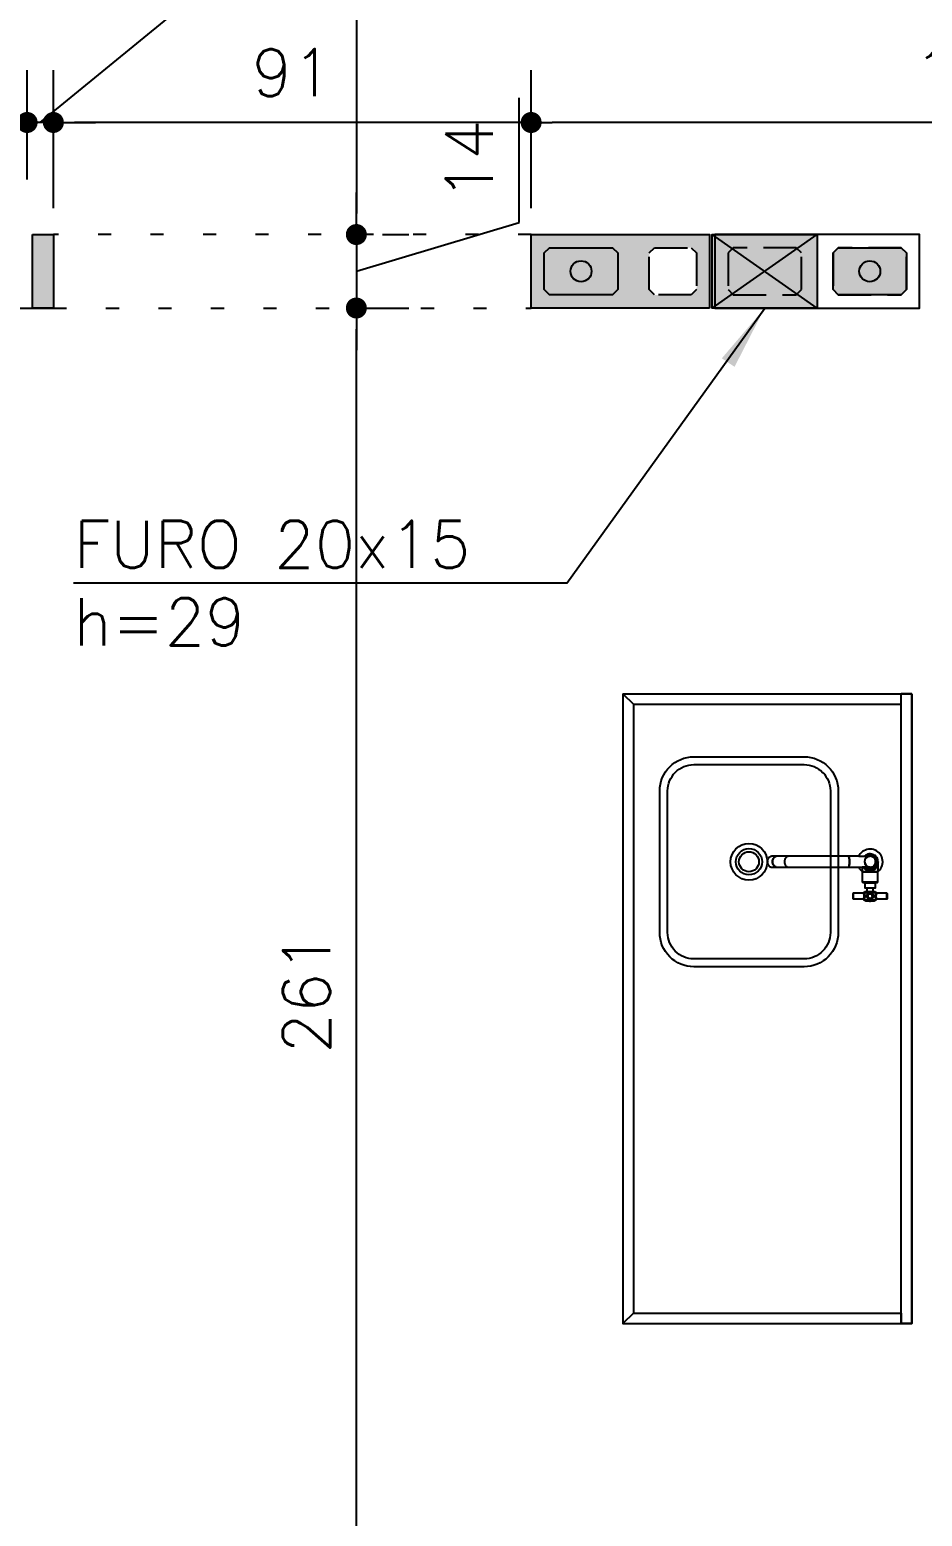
# Model space of a CAD drawing. Extents: x -14651 to 3496, y -4567 to 1191.
# Drawn here: x 684 to 854, y 91.2 to 374.4 of the extents above; entities that cross this region are included whole.
import ezdxf

# ---------------------------------------------------------------- set-up
doc = ezdxf.new("R2010")
doc.units = 0
doc.header["$LTSCALE"] = 25
doc.linetypes.add('DASHED2', pattern=[0.375, 0.25, -0.125])
doc.linetypes.add('ESTILO_TQS_0002', pattern=[0.4, 0.1, -0.3])
for name, color, linetype in [('213', 252, 'Continuous'), ('241', 2, 'Continuous'), ('248', 100, 'Continuous'), ('253', 251, 'Continuous'), ('ALVENARIA NÃO ESTRUTURAL', 242, 'Continuous'), ('Arranque', 14, 'Continuous'), ('COTA', 1, 'Continuous'), ('FERRO', 5, 'Continuous'), ('H2', 252, 'Continuous'), ('Linha_fina', 1, 'Continuous'), ('Pena_2', 2, 'Continuous'), ('PORTA', 3, 'ESTILO_TQS_0002'), ('PROJ', 252, 'Continuous'), ('T1', 2, 'Continuous'), ('VIGA', 3, 'Continuous')]:
    doc.layers.add(name, color=color, linetype=linetype)
doc.styles.add('COTA', font='romans.shx')
doc.styles.add('Texto1', font='romans.shx', dxfattribs={"height": 9})
doc.dimstyles.new('forma', dxfattribs={"dimscale": 5, "dimtxt": 1.8, "dimasz": 0.8, "dimexe": 2, "dimexo": 1, "dimgap": 1, "dimtad": 1, "dimdec": 1, "dimzin": 9, "dimtxsty": 'COTA', "dimblk1": 'DOT', "dimblk2": 'DOT', "dimsah": 1, "dimcen": 0, "dimdle": 1, "dimclrd": 256, "dimclre": 256, "dimclrt": 2, "dimadec": 0, "dimazin": 0, "dimtfac": 1, "dimtdec": 0, "dimtmove": 0, "dimatfit": 3, "dimfxl": 1, "dimtolj": 1, "dimtzin": 0, "dimarcsym": 0})

# ---------------------------------------------------------------- blocks, each defined once
blk = doc.blocks.new('P0515')
at = {"layer": '253'}
blk.add_hatch(color=210, dxfattribs=at).paths.add_polyline_path([(-2, -7), (2, -7), (2, 7), (-2, 7)])
blk.add_lwpolyline([(-2, -7), (2, -7), (2, 7), (-2, 7), (-2, -7)])
blk = doc.blocks.new('P3515')
at = {"layer": '248'}
h = blk.add_hatch(color=100, dxfattribs=at)
h.paths.add_polyline_path([(17, 7), (-17, 7), (-17, -7), (17, -7)])
h.paths.add_polyline_path([(-5.5, -3.5), (-6.5, -4.5), (-13.5, -4.5), (-14.5, -3.5), (-14.5, 3.5), (-13.5, 4.5), (-6.5, 4.5), (-5.5, 3.5)], flags=16)
h.paths.add_polyline_path([(0.5, 3.5), (1.5, 4.5), (13.5, 4.5), (14.5, 3.5), (14.5, -3.5), (13.5, -4.5), (1.5, -4.5), (0.5, -3.5)], flags=16)
blk.add_lwpolyline([(-17, -7), (17, -7), (17, 7), (-17, 7), (-17, -7)])
at = {"color": 1, "linetype": 'DASHED2'}
for points in [[(-14.5, -3.5), (-13.5, -4.5), (-6.5, -4.5), (-5.5, -3.5), (-5.5, 3.5), (-6.5, 4.5), (-13.5, 4.5), (-14.5, 3.5), (-14.5, -3.5)], [(0.5, -3.5), (1.5, -4.5), (13.5, -4.5), (14.5, -3.5), (14.5, 3.5), (13.5, 4.5), (1.5, 4.5), (0.5, 3.5), (0.5, -3.5)]]:
    blk.add_lwpolyline(points, dxfattribs=at)
blk = doc.blocks.new('P4015', base_point=(5842102.11612, -8124149.02973))
blk.add_lwpolyline([(5842082.61612, -8124156.02973), (5842121.61612, -8124156.02973), (5842121.61612, -8124142.02973), (5842082.61612, -8124142.02973), (5842082.61612, -8124156.02973)])
at = {"color": 1, "linetype": 'DASHED2'}
for points in [[(5842085.11612, -8124152.52973), (5842086.11612, -8124153.52973), (5842098.11612, -8124153.52973), (5842099.11612, -8124152.52973), (5842099.11612, -8124145.52973), (5842098.11612, -8124144.52973), (5842086.11612, -8124144.52973), (5842085.11612, -8124145.52973), (5842085.11612, -8124152.52973)], [(5842105.11612, -8124152.52973), (5842106.11612, -8124153.52973), (5842118.11612, -8124153.52973), (5842119.11612, -8124152.52973), (5842119.11612, -8124145.52973), (5842118.11612, -8124144.52973), (5842106.11612, -8124144.52973), (5842105.11612, -8124145.52973), (5842105.11612, -8124152.52973)]]:
    blk.add_lwpolyline(points, dxfattribs=at)
blk = doc.blocks.new('GR-1409')
at = {"layer": '213'}
h = blk.add_hatch(color=256, dxfattribs=at)
h.paths.add_polyline_path([(-6, 4.5), (-7, 3.5), (-7, -3.5), (-6, -4.5), (6, -4.5), (7, -3.5), (7, 3.5), (6, 4.5)])
h.paths.add_polyline_path([(-2, 0, 1), (2, 0, 1)], flags=16)
at = {"layer": 'Arranque'}
blk.add_hatch(color=256, dxfattribs=at).paths.add_polyline_path([(-2, 0, 1), (2, 0, 1)])
at = {"layer": '213'}
blk.add_lwpolyline([(-7, 3.5), (-6, 4.5), (6, 4.5), (7, 3.5), (7, -3.5), (6, -4.5), (-6, -4.5), (-7, -3.5), (-7, 3.5)], dxfattribs=at)
at = {"layer": 'FERRO', "linetype": 'Continuous'}
blk.add_circle((0, 0), 2, dxfattribs=at)
blk = doc.blocks.new('A$C8e916747')
at = {"layer": 'ALVENARIA NÃO ESTRUTURAL'}
blk.add_line((834.31, -868.15), (853.31, -868.15), dxfattribs=at)
at = {"layer": 'PROJ'}
for p, q in [((1008.81, -972.6), (1008.85, -972.6)), ((1008.85, -972.6), (1008.88, -972.6)), ((1010.39, -973.7), (1010.39, -973.7)), ((1010.39, -975.5), (1010.39, -973.7)), ((1007.38, -974.7), (1007.38, -975.5)), ((1007.38, -975.5), (1010.39, -975.5)), ((1007.68, -975.5), (1007.68, -975.6)), ((1008.86, -974.7), (1008.81, -974.69)), ((1008.88, -974.7), (1008.86, -974.7)), ((1010.09, -975.6), (1010.09, -975.5)), ((1005.68, -979.64), (1005.68, -980.74)), ((1007.4, -977.5), (1010.36, -977.5)), ((1008.65, -979.59), (1007.73, -979.59)), ((1009.89, -977.7), (1007.88, -977.7)), ((1008.52, -977.65), (1008.81, -977.65)), ((1010.04, -979.59), (1009.11, -979.59)), ((1012.09, -980.74), (1012.09, -979.64)), ((1007.71, -980.89), (1010.06, -980.89)), ((1008.03, -981.09), (1009.73, -981.09))]:
    blk.add_line(p, q, dxfattribs=at)
for points in [[(961.81, -941.65), (963.81, -943.65), (963.81, -1059.65), (961.81, -1061.65)], [(961.81, -941.65), (961.81, -1061.65), (1016.81, -1061.65), (1016.81, -941.65)], [(961.81, -941.65), (1016.81, -941.65)], [(963.81, -943.65), (1014.81, -943.65), (1014.81, -941.65)], [(1016.81, -941.65), (1016.81, -1061.65), (1014.81, -1061.65), (1014.81, -941.65)], [(1016.81, -941.65), (1014.81, -941.65)], [(990.9, -974.63), (990.76, -974.56), (990.63, -974.45), (990.52, -974.32), (990.43, -974.17), (990.36, -974.01), (990.32, -973.83), (990.3, -973.65), (990.32, -973.46), (990.36, -973.29), (990.43, -973.12), (990.52, -972.97), (990.63, -972.84), (990.76, -972.74), (990.9, -972.66), (990.91, -972.66)], [(1006.72, -974.7), (1008.81, -974.7), (1008.89, -974.7), (1008.96, -974.69), (1009.02, -974.68), (1009.07, -974.68), (1009.09, -974.67), (1009.11, -974.67), (1009.13, -974.66), (1009.15, -974.66), (1009.16, -974.66), (1009.18, -974.65), (1009.19, -974.65), (1009.21, -974.64), (1009.23, -974.64), (1009.25, -974.63), (1009.27, -974.62), (1009.28, -974.62), (1009.3, -974.61), (1009.32, -974.6), (1009.35, -974.59), (1009.38, -974.57), (1009.41, -974.55), (1009.44, -974.53), (1009.48, -974.51), (1009.53, -974.47), (1009.58, -974.42), (1009.63, -974.38), (1009.68, -974.32), (1009.73, -974.26), (1009.77, -974.2), (1009.81, -974.14), (1009.84, -974.07), (1009.87, -974), (1009.89, -973.92), (1009.91, -973.85), (1009.92, -973.77), (1009.93, -973.7), (1009.93, -973.62), (1009.92, -973.54), (1009.91, -973.47), (1009.9, -973.39), (1009.88, -973.32), (1009.85, -973.25), (1009.82, -973.18), (1009.78, -973.11), (1009.74, -973.05), (1009.7, -972.99), (1009.65, -972.93), (1009.61, -972.89), (1009.57, -972.86), (1009.55, -972.84), (1009.54, -972.83), (1009.52, -972.81), (1009.5, -972.8), (1009.48, -972.79), (1009.46, -972.77), (1009.44, -972.76), (1009.41, -972.75), (1009.39, -972.73), (1009.36, -972.72), (1009.33, -972.7), (1009.29, -972.69), (1009.21, -972.66), (1009.12, -972.63), (1009.02, -972.61), (1008.92, -972.6), (1008.81, -972.6)], [(1006.72, -972.6), (1008.85, -972.6)], [(1007.47, -975.6), (1010.29, -975.6)], [(1007.78, -977.6), (1009.99, -977.6)], [(1008.27, -978.61), (1009.49, -978.61)], [(1009.49, -979.39), (1008.27, -979.39)], [(1009.73, -980.99), (1008.03, -980.99)], [(963.81, -1059.65), (1014.81, -1059.65), (1014.81, -1061.65)]]:
    blk.add_lwpolyline(points, dxfattribs=at)
for points in [[(975.31, -953.65), (996.31, -953.65, -0.414214), (1002.81, -960.15), (1002.81, -987.15, -0.414214), (996.31, -993.65), (975.31, -993.65, -0.414214), (968.81, -987.15), (968.81, -960.15, -0.414214)], [(975.31, -955.15), (996.31, -955.15, -0.414214), (1001.31, -960.15), (1001.31, -987.15, -0.414214), (996.31, -992.15), (975.31, -992.15, -0.414214), (970.31, -987.15), (970.31, -960.15, -0.414214)], [(1010.09, -975.6), (1010.09, -975.5), (1010.39, -975.5), (1010.39, -973.68), (1010.39, -973.7), (1010.38, -973.7), (1010.38, -973.53), (1010.34, -973.28), (1010.26, -973.05), (1010.15, -972.84), (1010, -972.64), (1009.82, -972.47), (1009.67, -972.37), (1009.45, -972.26), (1009.22, -972.18), (1008.98, -972.15), (1008.88, -972.14), (1008.64, -972.16), (1008.4, -972.22), (1008.18, -972.32), (1008.09, -972.37), (1007.9, -972.51), (1007.81, -972.6), (1008.83, -972.6), (1008.84, -972.6, 0.956818), (1008.83, -974.7), (1008.82, -974.69, 0.005512), (1008.85, -974.7), (1008.81, -974.7), (1007.38, -974.7), (1007.38, -975.5), (1007.68, -975.5), (1007.68, -975.6)], [(1010.06, -979.56, -0.023181), (1010.04, -979.59), (1009.11, -979.59), (1009.06, -979.57), (1008.99, -979.56), (1008.9, -979.55), (1008.81, -979.56), (1008.72, -979.57), (1008.65, -979.59), (1007.73, -979.59, -0.022959), (1007.71, -979.56, -0.366689), (1007.91, -979.39), (1008.27, -979.39), (1009.49, -979.39), (1009.86, -979.39, -0.366483)], [(1009.48, -980.26), (1009.48, -980.17), (1009.48, -980.1), (1009.46, -980.02), (1009.45, -979.97), (1009.43, -979.92), (1009.4, -979.87), (1009.38, -979.82), (1009.35, -979.77), (1009.31, -979.74), (1009.26, -979.68), (1009.19, -979.63), (1009.15, -979.6), (1009.11, -979.59), (1009.1, -979.63), (1009.09, -979.68, 0.192103), (1008.68, -979.68), (1008.67, -979.64), (1008.65, -979.59), (1008.6, -979.61), (1008.56, -979.64), (1008.52, -979.67), (1008.48, -979.71), (1008.44, -979.75), (1008.4, -979.8), (1008.35, -979.89), (1008.32, -979.97), (1008.3, -980.04), (1008.29, -980.09), (1008.28, -980.14), (1008.28, -980.19), (1008.29, -980.26), (1008.3, -980.34), (1008.32, -980.41), (1008.34, -980.46), (1008.36, -980.51), (1008.39, -980.56), (1008.42, -980.6), (1008.47, -980.66), (1008.54, -980.73), (1008.62, -980.78), (1008.71, -980.81), (1008.79, -980.83), (1008.85, -980.84), (1008.91, -980.84), (1008.97, -980.83), (1009.02, -980.82), (1009.08, -980.81), (1009.15, -980.78), (1009.21, -980.74), (1009.25, -980.71), (1009.29, -980.67), (1009.32, -980.63), (1009.35, -980.6), (1009.39, -980.53), (1009.43, -980.45), (1009.46, -980.36)], [(1008.66, -979.69), (1008.67, -979.68, 0.017847), (1008.63, -979.7), (1008.64, -979.7, 0.017789), (1008.6, -979.72), (1008.61, -979.71, 0.021587), (1008.57, -979.74), (1008.58, -979.73, 0.027178), (1008.53, -979.77), (1008.54, -979.76, 0.016694), (1008.51, -979.78), (1008.51, -979.78, 0.029524), (1008.47, -979.83), (1008.47, -979.82, 0.024437), (1008.44, -979.86), (1008.45, -979.85, 0.02481), (1008.42, -979.9), (1008.42, -979.89, 0.023752), (1008.39, -979.93), (1008.4, -979.93, 0.022023), (1008.38, -979.97), (1008.38, -979.96, 0.022441), (1008.36, -980.01), (1008.37, -980, 0.022868), (1008.35, -980.04), (1008.35, -980.04, 0.020181), (1008.34, -980.08), (1008.34, -980.07, 0.015814), (1008.34, -980.11), (1008.34, -980.1, 0.015915), (1008.33, -980.13), (1008.34, -980.13, 0.025741), (1008.33, -980.18), (1008.33, -980.18, 0.018498), (1008.33, -980.22), (1008.33, -980.21, 0.017313), (1008.34, -980.25), (1008.33, -980.24, 0.018157), (1008.34, -980.28), (1008.34, -980.27, 0.018149), (1008.35, -980.31), (1008.34, -980.31, 0.018439), (1008.35, -980.35), (1008.35, -980.34, 0.018647), (1008.36, -980.38), (1008.36, -980.37, 0.018581), (1008.38, -980.41), (1008.37, -980.4, 0.021766), (1008.39, -980.44), (1008.39, -980.43, 0.026407), (1008.42, -980.48), (1008.41, -980.47, 0.026609), (1008.44, -980.52), (1008.44, -980.51, 0.026914), (1008.47, -980.56), (1008.47, -980.55, 0.025672), (1008.5, -980.59), (1008.5, -980.58, 0.023779), (1008.54, -980.62), (1008.53, -980.61, 0.024124), (1008.57, -980.64), (1008.56, -980.64, 0.024539), (1008.61, -980.67), (1008.6, -980.66, 0.024082), (1008.64, -980.69), (1008.63, -980.68, 0.023177), (1008.68, -980.7), (1008.67, -980.7, 0.023669), (1008.72, -980.72), (1008.71, -980.71, 0.024126), (1008.76, -980.73), (1008.75, -980.73, 0.020906), (1008.8, -980.73), (1008.79, -980.73, 0.015716), (1008.82, -980.74), (1008.82, -980.74, 0.01579), (1008.85, -980.74), (1008.84, -980.74, 0.016075), (1008.88, -980.74), (1008.87, -980.74, 0.016281), (1008.91, -980.74), (1008.9, -980.74, 0.016316), (1008.94, -980.74), (1008.93, -980.74, 0.01533), (1008.96, -980.74), (1008.96, -980.74, 0.013711), (1008.99, -980.73), (1008.98, -980.73, 0.013749), (1009.01, -980.73), (1009.01, -980.73, 0.013768), (1009.03, -980.72), (1009.03, -980.72, 0.015624), (1009.06, -980.71), (1009.05, -980.71, 0.018303), (1009.09, -980.7), (1009.08, -980.7, 0.018249), (1009.12, -980.69), (1009.11, -980.69, 0.018455), (1009.15, -980.67), (1009.14, -980.68, 0.018647), (1009.18, -980.66), (1009.17, -980.66, 0.018591), (1009.21, -980.64), (1009.2, -980.64, 0.021186), (1009.24, -980.61), (1009.23, -980.62, 0.025016), (1009.27, -980.58), (1009.26, -980.59, 0.025258), (1009.3, -980.55), (1009.29, -980.56, 0.025603), (1009.33, -980.52), (1009.32, -980.53, 0.024312), (1009.35, -980.48), (1009.35, -980.49, 0.022281), (1009.37, -980.45), (1009.37, -980.46, 0.022662), (1009.39, -980.41), (1009.38, -980.42, 0.023081), (1009.4, -980.37), (1009.4, -980.38, 0.023127), (1009.41, -980.33), (1009.41, -980.34, 0.022918), (1009.42, -980.3), (1009.42, -980.31, 0.020264), (1009.43, -980.26), (1009.43, -980.27, 0.015918), (1009.43, -980.23), (1009.43, -980.24, 0.015999), (1009.43, -980.21), (1009.43, -980.21, 0.556946)], [(1009.33, -980.19, 1), (1008.43, -980.19, 1)]]:
    blk.add_lwpolyline(points, format="xyb", close=True, dxfattribs=at)
for points in [[(1004.81, -974.6), (1004.84, -974.54), (1004.87, -974.47), (1004.89, -974.39), (1004.9, -974.34), (1004.91, -974.28), (1004.92, -974.21), (1004.93, -974.14), (1004.94, -974.07), (1004.95, -973.99), (1004.95, -973.91), (1004.96, -973.82), (1004.96, -973.73), (1004.96, -973.65), (1004.96, -973.56), (1004.96, -973.47), (1004.95, -973.39), (1004.95, -973.31), (1004.94, -973.23), (1004.93, -973.15), (1004.92, -973.08), (1004.91, -973.02), (1004.9, -972.96), (1004.89, -972.9), (1004.87, -972.83), (1004.84, -972.75), (1004.81, -972.69), (1004.78, -972.65), (1004.75, -972.61), (1004.73, -972.6), (1004.75, -972.61), (1004.76, -972.62), (1004.78, -972.64), (1004.79, -972.66), (1004.8, -972.68), (1004.82, -972.7), (1004.83, -972.73), (1004.85, -972.77), (1004.86, -972.81), (1004.87, -972.85), (1004.89, -972.9), (1004.9, -972.96), (1004.91, -973.02), (1004.92, -973.08), (1004.93, -973.15), (1004.94, -973.23), (1004.95, -973.31), (1004.95, -973.39), (1004.96, -973.47), (1004.96, -973.56), (1004.96, -973.65), (1004.96, -973.73), (1004.96, -973.82), (1004.95, -973.91), (1004.95, -973.99), (1004.94, -974.07), (1004.93, -974.14), (1004.92, -974.21), (1004.91, -974.28), (1004.9, -974.34), (1004.89, -974.39), (1004.87, -974.44), (1004.86, -974.49), (1004.85, -974.53), (1004.83, -974.56), (1004.82, -974.59), (1004.8, -974.62), (1004.79, -974.64), (1004.78, -974.65), (1004.76, -974.67), (1004.73, -974.69), (1004.72, -974.7), (1004.75, -974.69), (1004.78, -974.65)], [(1007.65, -979.72), (1007.67, -979.75), (1007.68, -979.78), (1007.69, -979.8), (1007.71, -979.84), (1007.72, -979.88), (1007.74, -979.92), (1007.75, -979.96), (1007.76, -979.99), (1007.77, -980.02), (1007.77, -980.05), (1007.78, -980.08), (1007.78, -980.11), (1007.78, -980.14), (1007.78, -980.17), (1007.78, -980.2), (1007.78, -980.23), (1007.78, -980.26), (1007.78, -980.29), (1007.77, -980.31), (1007.77, -980.35), (1007.76, -980.39), (1007.75, -980.43), (1007.74, -980.46), (1007.72, -980.5), (1007.71, -980.53), (1007.7, -980.57), (1007.68, -980.6), (1007.68, -980.6), (1007.67, -980.63), (1007.65, -980.66), (1007.65, -980.67), (1007.64, -980.69), (1007.62, -980.71), (1007.61, -980.73), (1007.63, -980.7), (1007.65, -980.66), (1007.68, -980.61), (1007.71, -980.55), (1007.73, -980.48), (1007.75, -980.41), (1007.77, -980.34), (1007.78, -980.27), (1007.78, -980.22), (1007.78, -980.16), (1007.78, -980.1), (1007.77, -980.03), (1007.75, -979.97), (1007.73, -979.9), (1007.7, -979.82), (1007.67, -979.76), (1007.65, -979.71), (1007.64, -979.69), (1007.64, -979.7)], [(1007.86, -980.36), (1007.87, -980.29), (1007.87, -980.24), (1007.87, -980.19), (1007.87, -980.12), (1007.86, -980.04), (1007.85, -979.97), (1007.84, -979.92), (1007.83, -979.87), (1007.81, -979.8), (1007.78, -979.72), (1007.76, -979.65), (1007.73, -979.59), (1007.72, -979.61), (1007.73, -979.59), (1007.73, -979.6), (1007.74, -979.61), (1007.75, -979.64), (1007.76, -979.67), (1007.77, -979.7), (1007.79, -979.73), (1007.8, -979.77), (1007.81, -979.82), (1007.83, -979.87), (1007.84, -979.92), (1007.85, -979.97), (1007.86, -980.02), (1007.86, -980.06), (1007.87, -980.1), (1007.87, -980.14), (1007.87, -980.19), (1007.87, -980.24), (1007.87, -980.29), (1007.86, -980.34), (1007.85, -980.38), (1007.85, -980.43), (1007.84, -980.47), (1007.83, -980.51), (1007.82, -980.55), (1007.8, -980.59), (1007.79, -980.63), (1007.78, -980.67), (1007.76, -980.71), (1007.75, -980.74), (1007.74, -980.76), (1007.74, -980.78), (1007.72, -980.81), (1007.71, -980.82), (1007.73, -980.79), (1007.75, -980.75), (1007.77, -980.69), (1007.8, -980.61), (1007.82, -980.53), (1007.84, -980.45)], [(1010.13, -980.69), (1010.12, -980.68), (1010.11, -980.66), (1010.1, -980.63), (1010.09, -980.6), (1010.07, -980.57), (1010.06, -980.54), (1010.04, -980.5), (1010.03, -980.46), (1010.02, -980.43), (1010.01, -980.41), (1010, -980.38), (1010, -980.35), (1009.99, -980.33), (1009.99, -980.3), (1009.99, -980.27), (1009.98, -980.24), (1009.98, -980.22), (1009.98, -980.19), (1009.98, -980.16), (1009.98, -980.13), (1009.99, -980.1), (1009.99, -980.06), (1010, -980.03), (1010.01, -979.99), (1010.02, -979.95), (1010.03, -979.92), (1010.04, -979.88), (1010.05, -979.85), (1010.07, -979.81), (1010.08, -979.78), (1010.1, -979.75), (1010.11, -979.73), (1010.12, -979.71), (1010.13, -979.7), (1010.14, -979.68), (1010.13, -979.68), (1010.11, -979.68), (1010.09, -979.67), (1010.08, -979.66), (1010.07, -979.65), (1010.05, -979.63), (1010.05, -979.62), (1010.04, -979.6), (1010.04, -979.59), (1010.02, -979.64), (1009.99, -979.69), (1009.97, -979.77), (1009.94, -979.85), (1009.92, -979.93), (1009.91, -980.02), (1009.9, -980.12), (1009.9, -980.21), (1009.9, -980.28), (1009.91, -980.36), (1009.92, -980.41), (1009.93, -980.46), (1009.94, -980.51), (1009.95, -980.56), (1009.97, -980.62), (1010, -980.69), (1010.02, -980.75), (1010.04, -980.8), (1010.05, -980.82), (1010.04, -980.8), (1010.04, -980.79), (1010.03, -980.77), (1010.02, -980.74), (1010, -980.71), (1009.99, -980.68), (1009.98, -980.64), (1009.97, -980.61), (1009.95, -980.56), (1009.94, -980.51), (1009.93, -980.46), (1009.92, -980.41), (1009.91, -980.37), (1009.91, -980.34), (1009.9, -980.3), (1009.9, -980.26), (1009.9, -980.23), (1009.9, -980.19), (1009.9, -980.14), (1009.9, -980.09), (1009.9, -980.04), (1009.91, -980), (1009.92, -979.95), (1009.93, -979.91), (1009.94, -979.87), (1009.95, -979.83), (1009.96, -979.78), (1009.98, -979.75), (1009.99, -979.71), (1010, -979.67), (1010.01, -979.65), (1010.02, -979.63), (1010.03, -979.61), (1010.04, -979.59), (1010.05, -979.64), (1010.09, -979.67), (1010.14, -979.68), (1010.11, -979.72), (1010.09, -979.77), (1010.06, -979.83), (1010.03, -979.9), (1010.01, -979.97), (1009.99, -980.05), (1009.99, -980.12), (1009.98, -980.17), (1009.98, -980.23), (1009.99, -980.29), (1010, -980.35), (1010.01, -980.42), (1010.03, -980.48), (1010.06, -980.56), (1010.09, -980.62), (1010.12, -980.67)]]:
    blk.add_lwpolyline(points, close=True, dxfattribs=at)
blk.add_polyline3d([(990.19, -974.68, 0), (991.06, -974.68, 0), (991.21, -974.7, 0), (993.47, -974.7, 0), (1006.72, -974.7, 0), (1006.87, -974.97, 0), (1007.06, -975.21, 0), (1007.28, -975.44, 0), (1007.47, -975.6, 0), (1007.4, -975.6, 0), (1007.4, -977.5, 0), (1007.5, -977.6, 0), (1007.78, -977.6, 0), (1007.88, -977.7, 0), (1007.88, -978.61, 0), (1008.27, -978.61, 0), (1008.27, -979.39, 0), (1007.91, -979.39, 0), (1007.71, -979.56, 0), (1007.61, -979.64, 0), (1005.68, -979.64, 0), (1005.58, -979.74, 0), (1005.58, -980.64, 0), (1005.68, -980.74, 0), (1007.61, -980.74, 0), (1007.71, -980.84, 0), (1007.71, -980.89, 0), (1007.81, -980.99, 0), (1008.03, -980.99, 0), (1008.03, -981.09, 0), (1008.79, -981.17, 0), (1008.97, -981.17, 0), (1009.73, -981.09, 0), (1009.73, -980.99, 0), (1009.96, -980.99, 0), (1010.06, -980.89, 0), (1010.06, -980.84, 0), (1010.16, -980.74, 0), (1012.09, -980.74, 0), (1012.19, -980.64, 0), (1012.19, -979.74, 0), (1012.09, -979.64, 0), (1010.16, -979.64, 0), (1010.06, -979.56, 0), (1009.86, -979.39, 0), (1009.49, -979.39, 0), (1009.49, -978.61, 0), (1009.89, -978.61, 0), (1009.89, -977.7, 0), (1009.99, -977.6, 0), (1010.26, -977.6, 0), (1010.36, -977.5, 0), (1010.36, -975.6, 0), (1010.29, -975.6, 0), (1010.53, -975.4, 0), (1010.74, -975.17, 0), (1010.92, -974.92, 0), (1011.07, -974.65, 0), (1011.18, -974.36, 0), (1011.25, -974.06, 0), (1011.29, -973.75, 0), (1011.29, -973.65, 0), (1011.27, -973.34, 0), (1011.21, -973.03, 0), (1011.11, -972.74, 0), (1010.97, -972.46, 0), (1010.8, -972.2, 0), (1010.6, -971.97, 0), (1010.37, -971.76, 0), (1010.12, -971.58, 0), (1009.84, -971.44, 0), (1009.55, -971.34, 0), (1009.25, -971.27, 0), (1008.94, -971.24, 0), (1008.88, -971.24, 0), (1008.57, -971.26, 0), (1008.27, -971.32, 0), (1007.98, -971.42, 0), (1007.7, -971.55, 0), (1007.44, -971.72, 0), (1007.2, -971.93, 0), (1006.99, -972.16, 0), (1006.82, -972.41, 0), (1006.72, -972.6, 0), (993.47, -972.6, 0), (991.21, -972.6, 0), (991.06, -972.61, 0), (990.19, -972.61, 0), (990.03, -972.63, 0), (989.88, -972.67, 0), (989.74, -972.75, 0), (989.61, -972.85, 0), (989.5, -972.98, 0), (989.41, -973.13, 0), (989.34, -973.29, 0), (989.3, -973.47, 0), (989.29, -973.65, 0), (989.3, -973.83, 0), (989.34, -974, 0), (989.41, -974.16, 0), (989.5, -974.31, 0), (989.61, -974.44, 0), (989.74, -974.54, 0), (989.88, -974.62, 0), (990.03, -974.67, 0), (990.19, -974.68, 0)], close=True, dxfattribs=at)
for points in [[(990.94, -972.64, 0), (990.8, -972.7, 0), (990.66, -972.79, 0), (990.54, -972.9, 0), (990.44, -973.04, 0), (990.36, -973.2, 0), (990.3, -973.36, 0), (990.27, -973.54, 0), (990.27, -973.72, 0), (990.29, -973.9, 0), (990.35, -974.07, 0), (990.42, -974.23, 0), (990.52, -974.37, 0), (990.64, -974.49, 0), (990.77, -974.58, 0), (990.92, -974.64, 0), (990.94, -974.65, 0)], [(993.47, -972.6, 0), (993.46, -972.6, 0), (993.38, -972.6, 0), (993.31, -972.61, 0), (993.23, -972.63, 0), (993.15, -972.66, 0), (993.08, -972.69, 0), (993.02, -972.73, 0), (992.95, -972.78, 0), (992.89, -972.83, 0), (992.83, -972.89, 0), (992.78, -972.96, 0), (992.73, -973.03, 0), (992.69, -973.1, 0), (992.65, -973.18, 0), (992.62, -973.26, 0), (992.59, -973.34, 0), (992.57, -973.43, 0), (992.56, -973.51, 0), (992.55, -973.6, 0), (992.55, -973.69, 0), (992.56, -973.78, 0), (992.57, -973.87, 0), (992.59, -973.95, 0), (992.62, -974.04, 0), (992.65, -974.12, 0), (992.69, -974.19, 0), (992.73, -974.27, 0), (992.78, -974.34, 0), (992.83, -974.4, 0), (992.89, -974.46, 0), (992.95, -974.51, 0), (993.02, -974.56, 0), (993.09, -974.6, 0), (993.16, -974.63, 0), (993.23, -974.66, 0), (993.3, -974.68, 0), (993.38, -974.69, 0), (993.46, -974.7, 0), (993.47, -974.7, 0)], [(1004.7, -972.6, 0), (1004.72, -972.6, 0), (1004.73, -972.6, 0), (1004.75, -972.61, 0), (1004.76, -972.62, 0), (1004.78, -972.64, 0), (1004.79, -972.66, 0), (1004.8, -972.68, 0), (1004.82, -972.7, 0), (1004.83, -972.73, 0), (1004.85, -972.77, 0), (1004.86, -972.81, 0), (1004.87, -972.85, 0), (1004.89, -972.9, 0), (1004.9, -972.96, 0), (1004.91, -973.02, 0), (1004.92, -973.08, 0), (1004.93, -973.15, 0), (1004.94, -973.23, 0), (1004.95, -973.31, 0), (1004.95, -973.39, 0), (1004.96, -973.47, 0), (1004.96, -973.56, 0), (1004.96, -973.65, 0), (1004.96, -973.73, 0), (1004.96, -973.82, 0), (1004.95, -973.91, 0), (1004.95, -973.99, 0), (1004.94, -974.07, 0), (1004.93, -974.14, 0), (1004.92, -974.21, 0), (1004.91, -974.28, 0), (1004.9, -974.34, 0), (1004.89, -974.39, 0), (1004.87, -974.44, 0), (1004.86, -974.49, 0), (1004.85, -974.53, 0), (1004.83, -974.56, 0), (1004.82, -974.59, 0), (1004.8, -974.62, 0), (1004.79, -974.64, 0), (1004.78, -974.65, 0), (1004.76, -974.67, 0), (1004.75, -974.68, 0), (1004.73, -974.69, 0), (1004.72, -974.7, 0), (1004.7, -974.7, 0)], [(1010.39, -973.7, 0), (1010.39, -973.71, 0), (1010.38, -973.76, 0), (1010.38, -973.84, 0), (1010.37, -973.94, 0), (1010.34, -974.09, 0), (1010.3, -974.24, 0), (1010.25, -974.4, 0), (1010.18, -974.55, 0), (1010.1, -974.7, 0), (1010, -974.85, 0), (1009.92, -974.95, 0), (1009.83, -975.04, 0), (1009.77, -975.1, 0), (1009.7, -975.16, 0), (1009.63, -975.21, 0), (1009.55, -975.26, 0), (1009.48, -975.3, 0), (1009.39, -975.34, 0), (1009.31, -975.38, 0), (1009.22, -975.4, 0), (1009.14, -975.42, 0), (1009.07, -975.44, 0), (1009.01, -975.44, 0), (1008.95, -975.45, 0), (1008.89, -975.45, 0), (1008.83, -975.45, 0), (1008.76, -975.44, 0), (1008.7, -975.44, 0), (1008.64, -975.43, 0), (1008.58, -975.41, 0), (1008.51, -975.39, 0), (1008.44, -975.37, 0), (1008.38, -975.35, 0), (1008.28, -975.3, 0), (1008.19, -975.25, 0), (1008.1, -975.18, 0), (1008, -975.11, 0), (1007.92, -975.03, 0), (1007.84, -974.95, 0), (1007.76, -974.85, 0), (1007.7, -974.75, 0), (1007.66, -974.7, 0)], [(1008.09, -972.37, 0), (1007.9, -972.51, 0), (1007.81, -972.6, 0)], [(1007.81, -974.7, 0), (1007.99, -974.86, 0), (1008.2, -974.99, 0), (1008.43, -975.08, 0), (1008.67, -975.13, 0), (1008.91, -975.15, 0), (1009.16, -975.12, 0), (1009.39, -975.06, 0), (1009.61, -974.96, 0), (1009.82, -974.82, 0), (1010, -974.66, 0), (1010.15, -974.46, 0), (1010.26, -974.25, 0), (1010.34, -974.01, 0), (1010.38, -973.77, 0), (1010.38, -973.53, 0), (1010.34, -973.28, 0), (1010.26, -973.05, 0), (1010.15, -972.84, 0), (1010, -972.64, 0), (1009.82, -972.47, 0), (1009.67, -972.37, 0)], [(1008.88, -972.14, 0), (1008.64, -972.16, 0), (1008.4, -972.22, 0), (1008.18, -972.32, 0), (1008.09, -972.37, 0)], [(1009.67, -972.37, 0), (1009.45, -972.26, 0), (1009.22, -972.18, 0), (1008.98, -972.15, 0), (1008.88, -972.14, 0)], [(1007.61, -980.74, 0), (1007.61, -980.74, 0), (1007.61, -980.74, 0), (1007.61, -980.73, 0), (1007.61, -980.73, 0), (1007.62, -980.72, 0), (1007.62, -980.71, 0), (1007.63, -980.7, 0), (1007.64, -980.69, 0), (1007.65, -980.67, 0), (1007.65, -980.66, 0), (1007.67, -980.63, 0), (1007.68, -980.6, 0), (1007.68, -980.6, 0), (1007.7, -980.57, 0), (1007.71, -980.53, 0), (1007.72, -980.5, 0), (1007.74, -980.46, 0), (1007.75, -980.43, 0), (1007.76, -980.39, 0), (1007.77, -980.35, 0), (1007.77, -980.31, 0), (1007.78, -980.29, 0), (1007.78, -980.26, 0), (1007.78, -980.23, 0), (1007.78, -980.2, 0), (1007.78, -980.17, 0), (1007.78, -980.14, 0), (1007.78, -980.11, 0), (1007.78, -980.08, 0), (1007.77, -980.05, 0), (1007.77, -980.02, 0), (1007.76, -979.99, 0), (1007.75, -979.96, 0), (1007.74, -979.92, 0), (1007.72, -979.88, 0), (1007.71, -979.84, 0), (1007.69, -979.8, 0), (1007.68, -979.78, 0), (1007.67, -979.75, 0), (1007.65, -979.72, 0), (1007.64, -979.7, 0), (1007.64, -979.69, 0), (1007.63, -979.68, 0)], [(1007.63, -979.68, 0), (1007.65, -979.68, 0), (1007.66, -979.67, 0), (1007.68, -979.66, 0), (1007.69, -979.65, 0), (1007.71, -979.64, 0), (1007.72, -979.63, 0), (1007.72, -979.61, 0), (1007.73, -979.6, 0), (1007.73, -979.59, 0)], [(1007.73, -979.59, 0), (1007.73, -979.6, 0), (1007.74, -979.61, 0), (1007.75, -979.64, 0), (1007.76, -979.67, 0), (1007.77, -979.7, 0), (1007.79, -979.73, 0), (1007.8, -979.77, 0), (1007.81, -979.82, 0), (1007.83, -979.87, 0), (1007.84, -979.92, 0), (1007.85, -979.97, 0), (1007.86, -980.02, 0), (1007.86, -980.06, 0), (1007.87, -980.1, 0), (1007.87, -980.14, 0), (1007.87, -980.19, 0), (1007.87, -980.24, 0), (1007.87, -980.29, 0), (1007.86, -980.34, 0), (1007.85, -980.38, 0), (1007.85, -980.43, 0), (1007.84, -980.47, 0), (1007.83, -980.51, 0), (1007.82, -980.55, 0), (1007.8, -980.59, 0), (1007.79, -980.63, 0), (1007.78, -980.67, 0), (1007.76, -980.71, 0), (1007.75, -980.74, 0), (1007.74, -980.76, 0), (1007.74, -980.78, 0), (1007.73, -980.79, 0), (1007.72, -980.8, 0), (1007.72, -980.82, 0), (1007.71, -980.82, 0), (1007.71, -980.83, 0), (1007.71, -980.84, 0), (1007.71, -980.84, 0), (1007.71, -980.84, 0)], [(1009.11, -979.59, 0), (1009.14, -979.6, 0), (1009.16, -979.61, 0), (1009.18, -979.62, 0), (1009.2, -979.64, 0), (1009.24, -979.67, 0), (1009.28, -979.7, 0), (1009.31, -979.74, 0), (1009.35, -979.77, 0), (1009.38, -979.82, 0), (1009.4, -979.87, 0), (1009.43, -979.92, 0), (1009.45, -979.97, 0), (1009.46, -980.01, 0), (1009.47, -980.04, 0), (1009.47, -980.08, 0), (1009.48, -980.11, 0), (1009.48, -980.15, 0), (1009.48, -980.19, 0), (1009.48, -980.24, 0), (1009.48, -980.29, 0), (1009.47, -980.34, 0), (1009.46, -980.38, 0), (1009.44, -980.43, 0), (1009.42, -980.47, 0), (1009.4, -980.51, 0), (1009.38, -980.55, 0), (1009.35, -980.6, 0), (1009.32, -980.63, 0), (1009.29, -980.67, 0), (1009.25, -980.71, 0), (1009.22, -980.73, 0), (1009.19, -980.75, 0), (1009.16, -980.77, 0), (1009.13, -980.78, 0), (1009.1, -980.8, 0), (1009.06, -980.81, 0), (1009.04, -980.82, 0), (1009.01, -980.83, 0), (1008.98, -980.83, 0), (1008.96, -980.84, 0), (1008.93, -980.84, 0), (1008.9, -980.84, 0), (1008.87, -980.84, 0), (1008.84, -980.84, 0), (1008.8, -980.84, 0), (1008.77, -980.83, 0), (1008.73, -980.82, 0), (1008.69, -980.81, 0), (1008.64, -980.79, 0), (1008.6, -980.77, 0), (1008.56, -980.74, 0), (1008.52, -980.71, 0), (1008.49, -980.68, 0), (1008.45, -980.65, 0), (1008.42, -980.6, 0), (1008.39, -980.56, 0), (1008.36, -980.51, 0), (1008.34, -980.46, 0), (1008.32, -980.41, 0), (1008.3, -980.36, 0), (1008.3, -980.32, 0), (1008.29, -980.28, 0), (1008.28, -980.24, 0), (1008.28, -980.19, 0), (1008.28, -980.14, 0), (1008.29, -980.09, 0), (1008.3, -980.04, 0), (1008.31, -980, 0), (1008.32, -979.95, 0), (1008.34, -979.91, 0), (1008.36, -979.87, 0), (1008.39, -979.83, 0), (1008.41, -979.78, 0), (1008.44, -979.75, 0), (1008.48, -979.71, 0), (1008.52, -979.67, 0), (1008.56, -979.64, 0), (1008.59, -979.62, 0), (1008.62, -979.6, 0), (1008.65, -979.59, 0)], [(1008.67, -979.68, 0), (1008.64, -979.69, 0), (1008.62, -979.71, 0), (1008.59, -979.72, 0), (1008.55, -979.75, 0), (1008.51, -979.78, 0), (1008.51, -979.78, 0), (1008.48, -979.81, 0), (1008.45, -979.85, 0), (1008.43, -979.88, 0), (1008.4, -979.92, 0), (1008.39, -979.95, 0), (1008.37, -979.99, 0), (1008.36, -980.03, 0), (1008.35, -980.06, 0), (1008.34, -980.09, 0), (1008.34, -980.12, 0), (1008.33, -980.15, 0), (1008.33, -980.18, 0), (1008.33, -980.19, 0)], [(1008.65, -979.59, 0), (1008.7, -979.58, 0), (1008.74, -979.57, 0), (1008.78, -979.56, 0), (1008.83, -979.56, 0), (1008.87, -979.56, 0), (1008.92, -979.56, 0), (1008.96, -979.56, 0), (1009.01, -979.56, 0), (1009.06, -979.57, 0), (1009.11, -979.59, 0)], [(1008.65, -979.59, 0), (1008.66, -979.6, 0), (1008.67, -979.62, 0), (1008.67, -979.63, 0), (1008.67, -979.65, 0), (1008.67, -979.66, 0), (1008.68, -979.67, 0), (1008.68, -979.68, 0), (1008.67, -979.68, 0), (1008.67, -979.68, 0)], [(1009.09, -979.68, 0), (1009.09, -979.68, 0), (1009.09, -979.67, 0), (1009.09, -979.66, 0), (1009.09, -979.65, 0), (1009.09, -979.64, 0), (1009.1, -979.63, 0), (1009.1, -979.61, 0), (1009.11, -979.6, 0), (1009.11, -979.59, 0)], [(1010.06, -980.84, 0), (1010.06, -980.84, 0), (1010.06, -980.84, 0), (1010.05, -980.83, 0), (1010.05, -980.82, 0), (1010.04, -980.8, 0), (1010.04, -980.79, 0), (1010.03, -980.77, 0), (1010.02, -980.74, 0), (1010, -980.71, 0), (1009.99, -980.68, 0), (1009.98, -980.64, 0), (1009.97, -980.61, 0), (1009.95, -980.56, 0), (1009.94, -980.51, 0), (1009.93, -980.46, 0), (1009.92, -980.41, 0), (1009.91, -980.37, 0), (1009.91, -980.34, 0), (1009.9, -980.3, 0), (1009.9, -980.26, 0), (1009.9, -980.23, 0), (1009.9, -980.19, 0), (1009.9, -980.14, 0), (1009.9, -980.09, 0), (1009.9, -980.04, 0), (1009.91, -980, 0), (1009.92, -979.95, 0), (1009.93, -979.91, 0), (1009.94, -979.87, 0), (1009.95, -979.83, 0), (1009.96, -979.78, 0), (1009.98, -979.75, 0), (1009.99, -979.71, 0), (1010, -979.67, 0), (1010.01, -979.65, 0), (1010.02, -979.63, 0), (1010.03, -979.61, 0), (1010.04, -979.59, 0)], [(1010.14, -979.68, 0), (1010.13, -979.7, 0), (1010.12, -979.71, 0), (1010.11, -979.73, 0), (1010.1, -979.75, 0), (1010.08, -979.78, 0), (1010.07, -979.81, 0), (1010.05, -979.85, 0), (1010.04, -979.88, 0), (1010.03, -979.92, 0), (1010.02, -979.95, 0), (1010.01, -979.99, 0), (1010, -980.03, 0), (1009.99, -980.06, 0), (1009.99, -980.1, 0), (1009.98, -980.13, 0), (1009.98, -980.16, 0), (1009.98, -980.19, 0), (1009.98, -980.22, 0), (1009.98, -980.24, 0), (1009.99, -980.27, 0), (1009.99, -980.3, 0), (1009.99, -980.33, 0), (1010, -980.35, 0), (1010, -980.38, 0), (1010.01, -980.41, 0), (1010.02, -980.43, 0), (1010.03, -980.46, 0), (1010.04, -980.5, 0), (1010.06, -980.54, 0), (1010.07, -980.57, 0), (1010.09, -980.6, 0), (1010.1, -980.63, 0), (1010.11, -980.66, 0), (1010.12, -980.68, 0), (1010.13, -980.69, 0), (1010.14, -980.71, 0), (1010.15, -980.72, 0), (1010.15, -980.73, 0), (1010.16, -980.74, 0), (1010.16, -980.74, 0), (1010.16, -980.74, 0)], [(1010.04, -979.59, 0), (1010.04, -979.6, 0), (1010.05, -979.62, 0), (1010.05, -979.63, 0), (1010.07, -979.65, 0), (1010.08, -979.66, 0), (1010.09, -979.67, 0), (1010.11, -979.68, 0), (1010.13, -979.68, 0), (1010.14, -979.68, 0)], [(1008.33, -980.19, 0), (1008.33, -980.21, 0), (1008.33, -980.23, 0), (1008.34, -980.27, 0), (1008.34, -980.3, 0), (1008.35, -980.33, 0), (1008.36, -980.36, 0), (1008.37, -980.39, 0), (1008.38, -980.42, 0), (1008.4, -980.46, 0), (1008.43, -980.5, 0), (1008.46, -980.54, 0), (1008.49, -980.58, 0), (1008.52, -980.6, 0), (1008.55, -980.63, 0), (1008.59, -980.66, 0), (1008.63, -980.68, 0), (1008.66, -980.69, 0), (1008.7, -980.71, 0), (1008.74, -980.72, 0), (1008.78, -980.73, 0), (1008.81, -980.74, 0), (1008.84, -980.74, 0), (1008.87, -980.74, 0), (1008.89, -980.74, 0), (1008.92, -980.74, 0), (1008.95, -980.74, 0), (1008.98, -980.73, 0), (1009, -980.73, 0), (1009.02, -980.72, 0), (1009.05, -980.72, 0), (1009.08, -980.71, 0), (1009.11, -980.69, 0), (1009.14, -980.68, 0), (1009.16, -980.66, 0), (1009.19, -980.65, 0), (1009.22, -980.63, 0), (1009.25, -980.6, 0), (1009.28, -980.57, 0), (1009.31, -980.53, 0), (1009.34, -980.5, 0), (1009.36, -980.46, 0), (1009.38, -980.43, 0), (1009.4, -980.39, 0), (1009.41, -980.35, 0), (1009.42, -980.31, 0), (1009.43, -980.28, 0), (1009.43, -980.25, 0), (1009.43, -980.22, 0), (1009.43, -980.19, 0), (1009.43, -980.19, 0)]]:
    blk.add_polyline3d(points, dxfattribs=at)
for centre, radius in [((985.81, -973.65), 3.5), ((985.81, -973.65), 2.5), ((985.81, -973.65), 1.9), ((1008.88, -980.19), 0.551), ((1008.88, -980.19), 0.451)]:
    blk.add_circle(centre, radius, dxfattribs=at)
for centre, radius, start, end in [((1008.88, -973.65), 1.05, 91.7501, 268.7731), ((1008.88, -973.65), 1.3, 233.7744, 126.2239), ((1008.88, -973.65), 1.2, 240.8871, 119.1104), ((1007.94, -979.51), 0.352, 202.2747, 209.856), ((1008.08, -979.36), 0.419, 208.4382, 213.6982), ((1008.52, -977.55), 0.1, 194.0037, 270), ((1008.88, -980.19), 0.551, 67.5302, 112.479), ((1008.88, -980.19), 0.551, 0.0005, 67.5122), ((1009.69, -979.36), 0.416, 326.2686, 331.5782), ((1009.83, -979.51), 0.352, 330.1276, 337.7217)]:
    blk.add_arc(centre, radius, start, end, dxfattribs=at)
blk = doc.blocks.new('ss')
at = {"layer": 'Linha_fina'}
blk.add_solid([(0, 0), (-2.501, -0.287), (-2.499, 0.296)], dxfattribs=at)
blk = doc.blocks.new('_Dot')
at = {"color": 0, "linetype": 'ByBlock', "lineweight": -2}
blk.add_line((-0.5, 0), (-1, 0), dxfattribs=at)
at = {"color": 0, "linetype": 'ByBlock', "const_width": 0.5}
blk.add_lwpolyline([(-0.25, 0, 1), (0.25, 0, 1)], format="xyb", close=True, dxfattribs=at)
blk = doc.blocks.new('*D164')
at = {"layer": 'COTA', "lineweight": -2, "transparency": 16777216}
for p, q in [((748.12, 321.4), (756.23, 321.4)), ((746.23, 64.4), (746.23, 317.4)), ((793.52, 60.4), (736.23, 60.4))]:
    blk.add_line(p, q, dxfattribs=at)
at = {"layer": 'Defpoints', "color": 0, "transparency": 16777216}
for p in [(743.12, 321.4), (746.23, 321.4), (798.52, 60.4)]:
    blk.add_point(p, dxfattribs=at)
at = {"layer": 'COTA', "lineweight": -2, "transparency": 16777216, "xscale": 4, "yscale": 4, "zscale": 4}
for p, rotation in [((746.23, 321.4), 90), ((746.23, 60.4), 270)]:
    blk.add_blockref('_Dot', p, dxfattribs=dict(at, rotation=rotation))
at = {"layer": 'COTA', "color": 2, "transparency": 16777216, "insert": (736.73, 190.9), "char_height": 9, "attachment_point": 5, "rotation": 90, "style": 'COTA'}
blk.add_mtext('\\A1;261 ', dxfattribs=at)
blk = doc.blocks.new('*D169')
at = {"layer": 'COTA', "lineweight": -2, "transparency": 16777216}
for p, q in [((751.23, 486.4), (756.23, 486.4)), ((746.23, 482.4), (746.23, 339.4)), ((751.23, 335.4), (756.23, 335.4))]:
    blk.add_line(p, q, dxfattribs=at)
at = {"layer": 'Defpoints', "color": 0, "transparency": 16777216}
for p in [(746.23, 486.4), (746.23, 335.4), (746.23, 335.4)]:
    blk.add_point(p, dxfattribs=at)
at = {"layer": 'COTA', "lineweight": -2, "transparency": 16777216, "xscale": 4, "yscale": 4, "zscale": 4}
for p, rotation in [((746.23, 486.4), 90), ((746.23, 335.4), 270)]:
    blk.add_blockref('_Dot', p, dxfattribs=dict(at, rotation=rotation))
at = {"layer": 'COTA', "color": 2, "transparency": 16777216, "insert": (736.73, 410.9), "char_height": 9, "attachment_point": 5, "rotation": 90, "style": 'COTA'}
blk.add_mtext('\\A1;151 ', dxfattribs=at)
blk = doc.blocks.new('*D170')
at = {"layer": 'COTA', "lineweight": -2, "transparency": 16777216}
for p, q in [((777.23, 337.7), (777.23, 361.42)), ((746.23, 339.4), (746.23, 343.4)), ((746.23, 328.4), (777.23, 337.7)), ((746.23, 335.4), (746.23, 321.4)), ((746.23, 335.4), (746.23, 321.4)), ((751.23, 335.4), (756.23, 335.4)), ((751.23, 321.4), (756.23, 321.4)), ((746.23, 317.4), (746.23, 313.4))]:
    blk.add_line(p, q, dxfattribs=at)
at = {"layer": 'Defpoints', "color": 0, "transparency": 16777216}
for p in [(746.23, 335.4), (746.23, 321.4), (746.23, 321.4)]:
    blk.add_point(p, dxfattribs=at)
at = {"layer": 'COTA', "lineweight": -2, "transparency": 16777216, "xscale": 4, "yscale": 4, "zscale": 4}
for p, rotation in [((746.23, 335.4), 270), ((746.23, 321.4), 90)]:
    blk.add_blockref('_Dot', p, dxfattribs=dict(at, rotation=rotation))
at = {"layer": 'COTA', "color": 2, "transparency": 16777216, "insert": (767.73, 349.56), "char_height": 9, "attachment_point": 5, "rotation": 90, "style": 'COTA'}
blk.add_mtext('\\A1;14 ', dxfattribs=at)
blk = doc.blocks.new('*D197')
at = {"layer": 'COTA', "lineweight": -2, "transparency": 16777216}
for p, q in [((779.52, 340.4), (779.52, 366.75)), ((948.52, 340.4), (948.52, 366.75)), ((944.52, 356.75), (783.52, 356.75))]:
    blk.add_line(p, q, dxfattribs=at)
at = {"layer": 'Defpoints', "color": 0, "transparency": 16777216}
for p in [(779.52, 356.75), (779.52, 335.4), (948.52, 335.4)]:
    blk.add_point(p, dxfattribs=at)
at = {"layer": 'COTA', "lineweight": -2, "transparency": 16777216, "xscale": 4, "yscale": 4, "zscale": 4, "rotation": 180}
blk.add_blockref('_Dot', (779.52, 356.75), dxfattribs=at)
at = {"layer": 'COTA', "lineweight": -2, "transparency": 16777216, "xscale": 4, "yscale": 4, "zscale": 4}
blk.add_blockref('_Dot', (948.52, 356.75), dxfattribs=at)
at = {"layer": 'COTA', "color": 2, "transparency": 16777216, "insert": (864.02, 366.25), "char_height": 9, "attachment_point": 5, "style": 'COTA'}
blk.add_mtext('\\A1;169 ', dxfattribs=at)
blk = doc.blocks.new('*D198')
at = {"layer": 'COTA', "lineweight": -2, "transparency": 16777216}
for p, q in [((688.52, 340.4), (688.52, 366.75)), ((779.52, 340.4), (779.52, 366.75)), ((775.52, 356.75), (692.52, 356.75))]:
    blk.add_line(p, q, dxfattribs=at)
at = {"layer": 'Defpoints', "color": 0, "transparency": 16777216}
for p in [(688.52, 356.75), (688.52, 335.4), (779.52, 335.4)]:
    blk.add_point(p, dxfattribs=at)
at = {"layer": 'COTA', "lineweight": -2, "transparency": 16777216, "xscale": 4, "yscale": 4, "zscale": 4, "rotation": 180}
blk.add_blockref('_Dot', (688.52, 356.75), dxfattribs=at)
at = {"layer": 'COTA', "lineweight": -2, "transparency": 16777216, "xscale": 4, "yscale": 4, "zscale": 4}
blk.add_blockref('_Dot', (779.52, 356.75), dxfattribs=at)
at = {"layer": 'COTA', "color": 2, "transparency": 16777216, "insert": (734.02, 366.25), "char_height": 9, "attachment_point": 5, "style": 'COTA'}
blk.add_mtext('\\A1;91 ', dxfattribs=at)
blk = doc.blocks.new('*D199')
at = {"layer": 'COTA', "lineweight": -2, "transparency": 16777216}
for p, q in [((686.02, 356.75), (710.99, 377.22)), ((710.99, 377.22), (726.99, 377.22)), ((683.52, 345.9), (683.52, 366.75)), ((688.52, 340.4), (688.52, 366.75)), ((679.52, 356.75), (675.52, 356.75)), ((688.52, 356.75), (683.52, 356.75)), ((688.52, 356.75), (683.52, 356.75)), ((692.52, 356.75), (696.52, 356.75))]:
    blk.add_line(p, q, dxfattribs=at)
at = {"layer": 'Defpoints', "color": 0, "transparency": 16777216}
for p in [(683.52, 356.75), (683.52, 340.9), (688.52, 335.4)]:
    blk.add_point(p, dxfattribs=at)
at = {"layer": 'COTA', "lineweight": -2, "transparency": 16777216, "xscale": 4, "yscale": 4, "zscale": 4}
blk.add_blockref('_Dot', (683.52, 356.75), dxfattribs=at)
at = {"layer": 'COTA', "lineweight": -2, "transparency": 16777216, "xscale": 4, "yscale": 4, "zscale": 4, "rotation": 180}
blk.add_blockref('_Dot', (688.52, 356.75), dxfattribs=at)
at = {"layer": 'COTA', "color": 2, "transparency": 16777216, "insert": (718.99, 386.72), "char_height": 9, "attachment_point": 5, "style": 'COTA'}
blk.add_mtext('\\A1;5 ', dxfattribs=at)

msp = doc.modelspace()

# ---------------------------------------------------------------- hatches: boundary and pattern name
at = {"layer": 'H2'}
for points in [[(824, 328.41), (814.01, 335.4), (813.97, 335.4), (814, 321.4)], [(824, 328.41), (833.97, 335.4), (814.01, 335.4)], [(824, 328.41), (834, 321.4), (833.97, 335.4)], [(834, 321.4), (824, 328.41), (814, 321.4)]]:
    msp.add_hatch(color=256, dxfattribs=at).paths.add_polyline_path(points)

# ---------------------------------------------------------------- linework, layer by layer
at = {"layer": 'Linha_fina'}
for q in [(824, 321.4), (692.36, 269.01)]:
    msp.add_line((786.33, 269.01), q, dxfattribs=at)
at = {"layer": 'Pena_2', "ltscale": 0.5}
msp.add_lwpolyline([(833.97, 335.4), (834, 321.4), (814, 321.4), (813.97, 335.4)], close=True, dxfattribs=at)
at = {"layer": 'PORTA'}
msp.add_lwpolyline([(688.52, 321.4), (779.52, 321.4), (779.52, 335.4), (688.52, 335.4)], close=True, dxfattribs=at)
at = {"layer": 'VIGA', "ltscale": 0.5}
for p, q in [((814, 321.4), (833.97, 335.4)), ((834, 321.4), (814.01, 335.4))]:
    msp.add_line(p, q, dxfattribs=at)

# ---------------------------------------------------------------- block references
for p in [(789.02, 328.4), (844.02, 328.4)]:
    msp.add_blockref('GR-1409', p)
at = {"layer": '241', "xscale": -1, "rotation": 180}
msp.add_blockref('P0515', (686.52, 328.4), dxfattribs=at)
at = {"layer": '241', "xscale": -1}
msp.add_blockref('P3515', (796.52, 328.4), dxfattribs=at)
at = {"layer": '241'}
msp.add_blockref('P4015', (834.02, 328.4), dxfattribs=at)
at = {"layer": 'ALVENARIA NÃO ESTRUTURAL'}
msp.add_blockref('A$C8e916747', (-164.8, 1189.55), dxfattribs=at)
at = {"layer": 'COTA', "xscale": 4.999999999999998, "yscale": 4.999999999999998, "zscale": 4.999999999999998, "rotation": 56.34409747447633}
msp.add_blockref('ss', (824, 321.4), dxfattribs=at)

# ---------------------------------------------------------------- texts
at = {"layer": 'T1', "style": 'Texto1'}
for s, p in [('FURO 20x15', (692.38, 271.88)), ('h=29', (692.36, 257.11))]:
    msp.add_text(s, height=9, dxfattribs=at).set_placement(p)

# ---------------------------------------------------------------- dimensions: what is measured, and where the dimension line sits
at = {"layer": 'COTA'}
for base, p1, p2, picture, middle in [((746.23, 335.4), (746.23, 486.4), (746.23, 335.4), '*D169', (736.73, 410.9)), ((746.23, 321.4), (746.23, 335.4), (746.23, 321.4), '*D170', (767.73, 342.7)), ((746.23, 321.4), (798.52, 60.4), (743.12, 321.4), '*D164', (736.73, 190.9))]:
    dim = msp.add_linear_dim(base=base, p1=p1, p2=p2, angle=90, dimstyle='forma', override={"dimpost": ' ', "dimtmove": 1}, dxfattribs=at)
    dim.commit()
    dim.dimension.update_dxf_attribs({"geometry": picture, "text_midpoint": middle})
dim = msp.add_linear_dim(base=(683.52, 356.75), p1=(688.52, 335.4), p2=(683.52, 340.9), dimstyle='forma', override={"dimpost": ' ', "dimtmove": 1}, dxfattribs=at)
dim.commit()
dim.dimension.update_dxf_attribs({"geometry": '*D199', "text_midpoint": (715.99, 377.22), "dimtype": 128})
for base, p1, p2, picture, middle in [((688.52, 356.75), (779.52, 335.4), (688.52, 335.4), '*D198', (734.02, 366.25)), ((779.52, 356.75), (948.52, 335.4), (779.52, 335.4), '*D197', (864.02, 366.25))]:
    dim = msp.add_linear_dim(base=base, p1=p1, p2=p2, dimstyle='forma', override={"dimpost": ' ', "dimtmove": 1}, dxfattribs=at)
    dim.commit()
    dim.dimension.update_dxf_attribs({"geometry": picture, "text_midpoint": middle})

doc.saveas('drawing.dxf')
